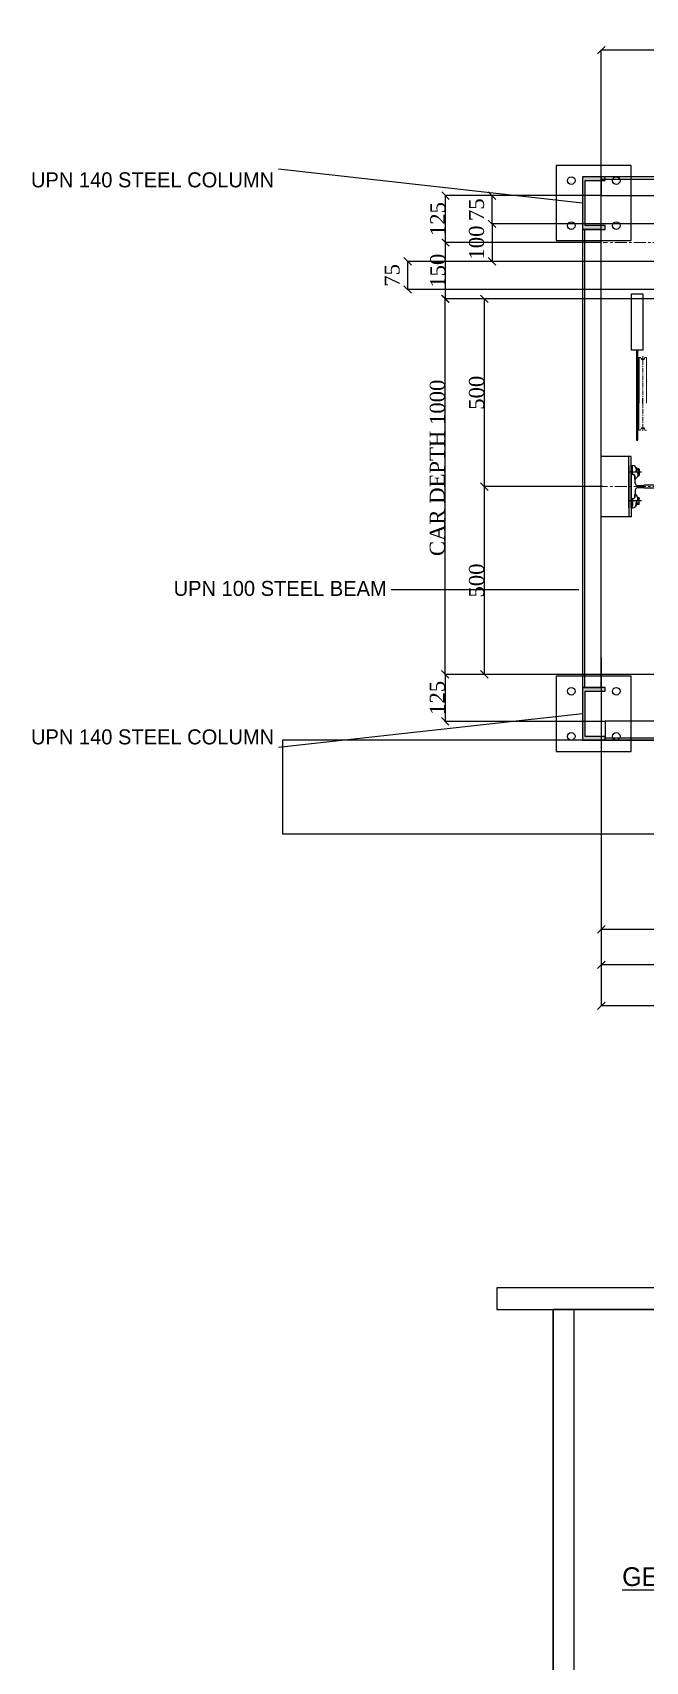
# Model space of a CAD drawing. Header units: millimetres. Extents: x -60342 to 1024385, y -25305 to 32879.
# Drawn here: x 123 to 1756, y -4457 to -119 of the extents above; entities that cross this region are included whole.
import ezdxf

# ---------------------------------------------------------------- set-up
doc = ezdxf.new("R2010")
doc.units = ezdxf.units.MM
doc.linetypes.add('CENTER', pattern=[50.8, 31.75, -6.35, 6.35, -6.35])
doc.layers.add('CL', color=2, linetype='CENTER', lineweight=0)
for name, color, linetype in [('PDF_0', 7, 'Continuous'), ('PDF_gide rail', 7, 'Continuous'), ('Steel', 7, 'Continuous')]:
    doc.layers.add(name, color=color, linetype=linetype)
doc.styles.add('top', font='cent.shx', dxfattribs={"height": 40})
doc.dimstyles.new('top', dxfattribs={"dimtxt": 35, "dimasz": 20, "dimexe": 1.25, "dimexo": 0.625, "dimtad": 1, "dimtxsty": 'top', "dimblk": 'OBLIQUE', "dimcen": 2.5, "dimadec": 0, "dimazin": 0, "dimtfac": 1, "dimtmove": 0, "dimatfit": 3, "dimldrblk": 'OBLIQUE', "dimfxl": 1, "dimarcsym": 0})

# ---------------------------------------------------------------- blocks, each defined once
blk = doc.blocks.new('_Oblique')
at = {"color": 0, "linetype": 'ByBlock', "lineweight": -2}
blk.add_line((-0.5, -0.5), (0.5, 0.5), dxfattribs=at)
blk = doc.blocks.new('*D6')
at = {"color": 0, "lineweight": -2, "transparency": 16777216}
for p, q in [((1638.7, -677.9), (1638.7, -165)), ((2018.7, -166.3), (1638.7, -166.3)), ((2018.7, -642.3), (2018.7, -165))]:
    blk.add_line(p, q, dxfattribs=at)
at = {"layer": 'Defpoints', "color": 0, "transparency": 16777216}
for p in [(1638.7, -166.3), (2018.7, -643), (1638.7, -678.6)]:
    blk.add_point(p, dxfattribs=at)
at = {"color": 0, "lineweight": -2, "transparency": 16777216, "xscale": 20, "yscale": 20, "zscale": 20, "rotation": 180}
blk.add_blockref('_Oblique', (1638.7, -166.3), dxfattribs=at)
at = {"color": 0, "lineweight": -2, "transparency": 16777216, "xscale": 20, "yscale": 20, "zscale": 20}
blk.add_blockref('_Oblique', (2018.7, -166.3), dxfattribs=at)
at = {"color": 0, "transparency": 16777216, "insert": (1828.7, -145.7), "char_height": 40, "attachment_point": 5, "style": 'top'}
blk.add_mtext('380', dxfattribs=at)
blk = doc.blocks.new('*D12')
at = {"color": 0, "lineweight": -2, "transparency": 16777216}
for p, q in [((1638.7, -1864.2), (1638.7, -2508.5)), ((2138.7, -1927.2), (2138.7, -2508.5)), ((1638.7, -2507.3), (2138.7, -2507.3))]:
    blk.add_line(p, q, dxfattribs=at)
at = {"layer": 'Defpoints', "color": 0, "transparency": 16777216}
for p in [(1638.7, -1863.6), (2138.7, -1926.6), (2138.7, -2507.3)]:
    blk.add_point(p, dxfattribs=at)
at = {"color": 0, "lineweight": -2, "transparency": 16777216, "xscale": 20, "yscale": 20, "zscale": 20, "rotation": 180}
blk.add_blockref('_Oblique', (1638.7, -2507.3), dxfattribs=at)
at = {"color": 0, "lineweight": -2, "transparency": 16777216, "xscale": 20, "yscale": 20, "zscale": 20}
blk.add_blockref('_Oblique', (2138.7, -2507.3), dxfattribs=at)
at = {"color": 0, "transparency": 16777216, "insert": (1838.7, -2486.6), "char_height": 40, "attachment_point": 5, "style": 'top'}
blk.add_mtext('500', dxfattribs=at)
blk = doc.blocks.new('*D13')
at = {"color": 0, "lineweight": -2, "transparency": 16777216}
for p, q in [((1638.7, -1864.2), (1638.7, -2603.3)), ((2538.7, -2023.3), (2538.7, -2603.3)), ((2538.7, -2602.1), (1638.7, -2602.1))]:
    blk.add_line(p, q, dxfattribs=at)
at = {"layer": 'Defpoints', "color": 0, "transparency": 16777216}
for p in [(1638.7, -1863.6), (2538.7, -2022.6), (1638.7, -2602.1)]:
    blk.add_point(p, dxfattribs=at)
at = {"color": 0, "lineweight": -2, "transparency": 16777216, "xscale": 20, "yscale": 20, "zscale": 20, "rotation": 180}
blk.add_blockref('_Oblique', (1638.7, -2602.1), dxfattribs=at)
at = {"color": 0, "lineweight": -2, "transparency": 16777216, "xscale": 20, "yscale": 20, "zscale": 20}
blk.add_blockref('_Oblique', (2538.7, -2602.1), dxfattribs=at)
at = {"color": 0, "transparency": 16777216, "insert": (2088.7, -2581.4), "char_height": 40, "attachment_point": 5, "style": 'top'}
blk.add_mtext('900', dxfattribs=at)
blk = doc.blocks.new('*D27')
at = {"color": 0, "lineweight": -2, "transparency": 16777216}
for p, q in [((1638.7, -1784.7), (1638.7, -2712.3)), ((3438.7, -1864.2), (3438.7, -2712.3)), ((3438.7, -2711.1), (1638.7, -2711.1))]:
    blk.add_line(p, q, dxfattribs=at)
at = {"layer": 'Defpoints', "color": 0, "transparency": 16777216}
for p in [(1638.7, -1784), (3438.7, -1863.6), (1638.7, -2711.1)]:
    blk.add_point(p, dxfattribs=at)
at = {"color": 0, "lineweight": -2, "transparency": 16777216, "xscale": 20, "yscale": 20, "zscale": 20, "rotation": 180}
blk.add_blockref('_Oblique', (1638.7, -2711.1), dxfattribs=at)
at = {"color": 0, "lineweight": -2, "transparency": 16777216, "xscale": 20, "yscale": 20, "zscale": 20}
blk.add_blockref('_Oblique', (3438.7, -2711.1), dxfattribs=at)
at = {"color": 0, "transparency": 16777216, "insert": (2538.7, -2690.5), "char_height": 40, "attachment_point": 5, "style": 'top'}
blk.add_mtext('SHAFT WIDTH 1800', dxfattribs=at)
blk = doc.blocks.new('*D18')
at = {"color": 0, "lineweight": -2, "transparency": 16777216}
for p, q in [((1838, -828.6), (1221.1, -828.6)), ((1222.4, -1828.6), (1222.4, -828.6)), ((1988, -1828.6), (1221.1, -1828.6))]:
    blk.add_line(p, q, dxfattribs=at)
at = {"layer": 'Defpoints', "color": 0, "transparency": 16777216}
for p in [(1222.4, -828.6), (1838.7, -828.6), (1988.7, -1828.6)]:
    blk.add_point(p, dxfattribs=at)
at = {"color": 0, "lineweight": -2, "transparency": 16777216, "xscale": 20, "yscale": 20, "zscale": 20}
for p, rotation in [((1222.4, -828.6), 90), ((1222.4, -1828.6), 270)]:
    blk.add_blockref('_Oblique', p, dxfattribs=dict(at, rotation=rotation))
at = {"color": 0, "transparency": 16777216, "insert": (1201.7, -1278.6), "char_height": 40, "attachment_point": 5, "rotation": 90, "style": 'top'}
blk.add_mtext('CAR DEPTH 1000', dxfattribs=at)
blk = doc.blocks.new('*D28')
at = {"color": 0, "lineweight": -2, "transparency": 16777216}
for p, q in [((1643, -1328.6), (1325.7, -1328.6)), ((1327, -1828.6), (1327, -1328.6)), ((1443, -1828.6), (1325.7, -1828.6))]:
    blk.add_line(p, q, dxfattribs=at)
at = {"layer": 'Defpoints', "color": 0, "transparency": 16777216}
for p in [(1327, -1328.6), (1643.7, -1328.6), (1443.7, -1828.6)]:
    blk.add_point(p, dxfattribs=at)
at = {"color": 0, "lineweight": -2, "transparency": 16777216, "xscale": 20, "yscale": 20, "zscale": 20}
for p, rotation in [((1327, -1328.6), 90), ((1327, -1828.6), 270)]:
    blk.add_blockref('_Oblique', p, dxfattribs=dict(at, rotation=rotation))
at = {"color": 0, "transparency": 16777216, "insert": (1306.3, -1578.6), "char_height": 40, "attachment_point": 5, "rotation": 90, "style": 'top'}
blk.add_mtext('500', dxfattribs=at)
blk = doc.blocks.new('*D19')
at = {"color": 0, "lineweight": -2, "transparency": 16777216}
for p, q in [((1443, -828.6), (1325.7, -828.6)), ((1327, -1328.6), (1327, -828.6)), ((1443, -1328.6), (1325.7, -1328.6))]:
    blk.add_line(p, q, dxfattribs=at)
at = {"layer": 'Defpoints', "color": 0, "transparency": 16777216}
for p in [(1327, -828.6), (1443.7, -828.6), (1443.7, -1328.6)]:
    blk.add_point(p, dxfattribs=at)
at = {"color": 0, "lineweight": -2, "transparency": 16777216, "xscale": 20, "yscale": 20, "zscale": 20}
for p, rotation in [((1327, -828.6), 90), ((1327, -1328.6), 270)]:
    blk.add_blockref('_Oblique', p, dxfattribs=dict(at, rotation=rotation))
at = {"color": 0, "transparency": 16777216, "insert": (1306.3, -1078.6), "char_height": 40, "attachment_point": 5, "rotation": 90, "style": 'top'}
blk.add_mtext('500', dxfattribs=at)
blk = doc.blocks.new('*D20')
at = {"color": 0, "lineweight": -2, "transparency": 16777216}
for p, q in [((1638, -553.6), (1222.4, -553.6)), ((1223.6, -678.6), (1223.6, -553.6)), ((1638, -678.6), (1222.4, -678.6))]:
    blk.add_line(p, q, dxfattribs=at)
at = {"layer": 'Defpoints', "color": 0, "transparency": 16777216}
for p in [(1223.6, -553.6), (1638.7, -553.6), (1638.7, -678.6)]:
    blk.add_point(p, dxfattribs=at)
at = {"color": 0, "lineweight": -2, "transparency": 16777216, "xscale": 20, "yscale": 20, "zscale": 20}
for p, rotation in [((1223.6, -553.6), 90), ((1223.6, -678.6), 270)]:
    blk.add_blockref('_Oblique', p, dxfattribs=dict(at, rotation=rotation))
at = {"color": 0, "transparency": 16777216, "insert": (1203, -616.1), "char_height": 40, "attachment_point": 5, "rotation": 90, "style": 'top'}
blk.add_mtext('125', dxfattribs=at)
blk = doc.blocks.new('*D22')
at = {"color": 0, "lineweight": -2, "transparency": 16777216}
for p, q in [((1277.8, -678.6), (1222.4, -678.6)), ((1223.6, -828.6), (1223.6, -678.6)), ((1838, -828.6), (1222.4, -828.6))]:
    blk.add_line(p, q, dxfattribs=at)
at = {"layer": 'Defpoints', "color": 0, "transparency": 16777216}
for p in [(1223.6, -678.6), (1278.4, -678.6), (1838.7, -828.6)]:
    blk.add_point(p, dxfattribs=at)
at = {"color": 0, "lineweight": -2, "transparency": 16777216, "xscale": 20, "yscale": 20, "zscale": 20}
for p, rotation in [((1223.6, -678.6), 90), ((1223.6, -828.6), 270)]:
    blk.add_blockref('_Oblique', p, dxfattribs=dict(at, rotation=rotation))
at = {"color": 0, "transparency": 16777216, "insert": (1203, -753.6), "char_height": 40, "attachment_point": 5, "rotation": 90, "style": 'top'}
blk.add_mtext('150', dxfattribs=at)
blk = doc.blocks.new('*D31')
at = {"color": 0, "lineweight": -2, "transparency": 16777216}
for p, q in [((2038, -628.6), (1346.3, -628.6)), ((1347.6, -628.6), (1347.6, -728.6)), ((2038, -728.6), (1346.3, -728.6))]:
    blk.add_line(p, q, dxfattribs=at)
at = {"layer": 'Defpoints', "color": 0, "transparency": 16777216}
for p in [(2038.7, -628.6), (1347.6, -728.6), (2038.7, -728.6)]:
    blk.add_point(p, dxfattribs=at)
at = {"color": 0, "lineweight": -2, "transparency": 16777216, "xscale": 20, "yscale": 20, "zscale": 20}
for p, rotation in [((1347.6, -628.6), 90), ((1347.6, -728.6), 270)]:
    blk.add_blockref('_Oblique', p, dxfattribs=dict(at, rotation=rotation))
at = {"color": 0, "transparency": 16777216, "insert": (1306.3, -678.6), "char_height": 40, "attachment_point": 5, "rotation": 90, "style": 'top'}
blk.add_mtext('100', dxfattribs=at)
blk = doc.blocks.new('*D32')
at = {"color": 0, "lineweight": -2, "transparency": 16777216}
for p, q in [((2038, -728.6), (1121.3, -728.6)), ((1122.6, -728.6), (1122.6, -803.6)), ((1813, -803.6), (1121.3, -803.6))]:
    blk.add_line(p, q, dxfattribs=at)
at = {"layer": 'Defpoints', "color": 0, "transparency": 16777216}
for p in [(2038.7, -728.6), (1122.6, -803.6), (1813.7, -803.6)]:
    blk.add_point(p, dxfattribs=at)
at = {"color": 0, "lineweight": -2, "transparency": 16777216, "xscale": 20, "yscale": 20, "zscale": 20}
for p, rotation in [((1122.6, -728.6), 90), ((1122.6, -803.6), 270)]:
    blk.add_blockref('_Oblique', p, dxfattribs=dict(at, rotation=rotation))
at = {"color": 0, "transparency": 16777216, "insert": (1081.3, -766.1), "char_height": 40, "attachment_point": 5, "rotation": 90, "style": 'top'}
blk.add_mtext('75', dxfattribs=at)
blk = doc.blocks.new('*D23')
at = {"color": 0, "lineweight": -2, "transparency": 16777216}
for p, q in [((1347.6, -628.6), (1347.6, -553.6)), ((1348.2, -553.6), (1348.8, -553.6)), ((1348.2, -628.6), (1348.8, -628.6))]:
    blk.add_line(p, q, dxfattribs=at)
at = {"layer": 'Defpoints', "color": 0, "transparency": 16777216}
for p in [(1347.6, -553.6), (1347.6, -553.6), (1347.6, -628.6)]:
    blk.add_point(p, dxfattribs=at)
at = {"color": 0, "lineweight": -2, "transparency": 16777216, "xscale": 20, "yscale": 20, "zscale": 20}
for p, rotation in [((1347.6, -553.6), 90), ((1347.6, -628.6), 270)]:
    blk.add_blockref('_Oblique', p, dxfattribs=dict(at, rotation=rotation))
at = {"color": 0, "transparency": 16777216, "insert": (1306.3, -591.1), "char_height": 40, "attachment_point": 5, "rotation": 90, "style": 'top'}
blk.add_mtext('75', dxfattribs=at)
blk = doc.blocks.new('*D33')
at = {"color": 0, "lineweight": -2, "transparency": 16777216}
for p, q in [((1443, -1828.6), (1221.1, -1828.6)), ((1222.4, -1828.6), (1222.4, -1953.6)), ((1649.9, -1953.6), (1221.1, -1953.6))]:
    blk.add_line(p, q, dxfattribs=at)
at = {"layer": 'Defpoints', "color": 0, "transparency": 16777216}
for p in [(1443.7, -1828.6), (1222.4, -1953.6), (1650.5, -1953.6)]:
    blk.add_point(p, dxfattribs=at)
at = {"color": 0, "lineweight": -2, "transparency": 16777216, "xscale": 20, "yscale": 20, "zscale": 20}
for p, rotation in [((1222.4, -1828.6), 90), ((1222.4, -1953.6), 270)]:
    blk.add_blockref('_Oblique', p, dxfattribs=dict(at, rotation=rotation))
at = {"color": 0, "transparency": 16777216, "insert": (1201.7, -1891.1), "char_height": 40, "attachment_point": 5, "rotation": 90, "style": 'top'}
blk.add_mtext('125', dxfattribs=at)

msp = doc.modelspace()

# ---------------------------------------------------------------- hatches: boundary and pattern name
at = {"layer": 'Steel'}
for points in [[(1588.667, -643.551), (1648.667, -643.551), (1648.667, -633.551), (1595.667, -633.551), (1595.667, -513.551), (1648.667, -513.551), (1648.667, -503.551), (1588.667, -503.551)], [(1588.667, -2003.551), (1648.667, -2003.551), (1648.667, -1993.551), (1595.667, -1993.551), (1595.667, -1873.551), (1648.667, -1873.551), (1648.667, -1863.551), (1588.667, -1863.551)]]:
    msp.add_hatch(color=256, dxfattribs=at).paths.add_polyline_path(points, flags=0)

# ---------------------------------------------------------------- linework, layer by layer
for p, q in [((1738.803, -984.413), (1738.803, -1106.078)), ((1749.337, -1106.078), (1749.337, -1092.752)), ((1718.667, -1248.551), (1638.667, -1248.551)), ((1718.667, -1296.051), (1718.667, -1361.051)), ((1718.667, -1408.551), (1638.667, -1408.551))]:
    msp.add_line(p, q)
for points in [[(1749.363, -964.835), (1719.363, -964.835), (1719.363, -814.835), (1749.363, -814.835)], [(1736.356, -964.835), (1732.371, -964.835), (1732.376, -1204.465), (1736.36, -1204.465)], [(788.667, -2253.551), (4288.667, -2253.551), (4288.667, -2003.551), (788.667, -2003.551)], [(1360.255, -3519.615), (3360.255, -3519.615), (3360.255, -3462.022), (1360.255, -3462.022)], [(1510.255, -5467.863), (3190.995, -5467.863), (3190.995, -3519.615), (1510.255, -3519.615)], [(1510.255, -3519.615), (1565.558, -3519.615), (1565.558, -5331.167), (1510.255, -5331.167)]]:
    msp.add_lwpolyline(points, close=True)
at = {"color": 7, "linetype": 'Continuous', "lineweight": 20, "true_color": 0x000007}
for points in [[(1738.803, -984.413), (1743.017, -984.413), (1744.597, -988.1)], [(1749.337, -981.253), (1749.337, -988.626), (1745.65, -988.626)], [(1749.337, -991.26), (1749.337, -988.626), (1749.337, -988.626)], [(1752.497, -988.626), (1749.337, -988.626), (1749.337, -988.626)], [(1749.337, -1004.954), (1749.337, -991.26), (1749.337, -991.26)], [(1754.077, -988.1), (1755.131, -984.413), (1758.817, -984.413), (1758.817, -1106.078)], [(1749.337, -1010.221), (1749.337, -1007.587), (1749.337, -1007.587)], [(1749.337, -1024.968), (1749.337, -1012.854), (1749.337, -1012.854)], [(1749.337, -1030.235), (1749.337, -1027.601), (1749.337, -1027.601)], [(1749.337, -1044.982), (1749.337, -1032.868), (1749.337, -1032.868)], [(1749.337, -1050.249), (1749.337, -1047.616), (1749.337, -1047.616)], [(1749.337, -1064.996), (1749.337, -1052.356), (1749.337, -1052.356)], [(1749.337, -1070.263), (1749.337, -1067.63), (1749.337, -1067.63)], [(1749.337, -1085.011), (1749.337, -1072.897), (1749.337, -1072.897)], [(1738.803, -1178.234), (1738.803, -1106.078), (1738.803, -1106.078)], [(1749.337, -1090.277), (1749.337, -1087.644), (1749.337, -1087.644)], [(1749.337, -1115.032), (1749.337, -1106.078), (1749.337, -1106.078)], [(1749.337, -1119.772), (1749.337, -1117.139), (1749.337, -1117.139)], [(1749.337, -1134.519), (1749.337, -1122.405), (1749.337, -1122.405)], [(1749.337, -1139.786), (1749.337, -1137.679), (1749.337, -1137.679)], [(1749.337, -1155.06), (1749.337, -1142.42), (1749.337, -1142.42)], [(1749.337, -1159.8), (1749.337, -1157.167), (1749.337, -1157.167)], [(1749.337, -1171.388), (1749.337, -1162.434), (1749.337, -1162.434)], [(1744.597, -1174.548), (1743.017, -1178.234), (1738.803, -1178.234)], [(1749.337, -1171.388), (1749.337, -1174.021), (1745.65, -1174.021)], [(1752.497, -1174.021), (1749.337, -1174.021), (1749.337, -1180.341)], [(1758.817, -1178.234), (1755.131, -1178.234), (1754.077, -1174.548)]]:
    msp.add_lwpolyline(points, dxfattribs=at)
for points in [[(1749.337, -991.26), (1747.23, -991.26), (1745.124, -989.68), (1744.597, -987.573)], [(1754.077, -987.573), (1753.551, -989.68), (1751.444, -991.26), (1749.337, -991.26)], [(1744.597, -1174.021), (1745.124, -1171.914), (1747.23, -1170.861), (1749.337, -1170.861)], [(1749.337, -1170.861), (1751.444, -1170.861), (1753.551, -1171.914), (1754.077, -1174.021)]]:
    msp.add_open_spline(points, degree=3, dxfattribs=at)
at = {"color": 7, "linetype": 'Continuous', "lineweight": 20}
msp.add_open_spline([(1749.337, -1170.861), (1751.444, -1170.861), (1753.551, -1171.914), (1754.077, -1174.021)], degree=3, dxfattribs=at)
at = {"layer": 'CL'}
for p, q in [((3433.667, -678.551), (1643.667, -678.551)), ((3433.667, -1328.551), (1643.667, -1328.551))]:
    msp.add_line(p, q, dxfattribs=at)
at = {"layer": 'PDF_0', "lineweight": 25}
for points in [[(1712.175, -1385.139), (1712.175, -1248.551)], [(1718.667, -1385.139), (1718.667, -1248.551)], [(1712.437, -1290.305), (1711.399, -1290.305)], [(1712.175, -1271.963), (1712.175, -1385.139)], [(1712.175, -1385.139), (1712.175, -1271.963)], [(1712.175, -1271.963), (1712.175, -1385.139)], [(1712.175, -1271.963), (1712.175, -1408.551)], [(1719.705, -1290.305), (1713.064, -1290.305)], [(1718.667, -1271.963), (1718.667, -1385.139)], [(1718.667, -1271.963), (1722.473, -1271.963)], [(1718.667, -1271.963), (1718.667, -1408.551)], [(1720.051, -1274.731), (1718.667, -1274.731)], [(1721.089, -1290.305), (1720.397, -1290.305)], [(1721.435, -1271.963), (1721.435, -1271.963)], [(1728.703, -1290.305), (1721.781, -1290.305)], [(1722.127, -1295.15), (1722.127, -1276.808)], [(1725.934, -1296.534), (1724.55, -1296.534), (1722.703, -1296.375)], [(1727.777, -1299.377), (1728.146, -1306.563)], [(1730.087, -1290.305), (1729.049, -1290.305)], [(1737.355, -1290.305), (1730.433, -1290.305)], [(1731.471, -1281.307), (1731.471, -1285.46)], [(1738.739, -1280.961), (1732.164, -1280.961)], [(1735.97, -1296.188), (1738.739, -1296.188)], [(1738.739, -1290.305), (1737.701, -1290.305)], [(1746.007, -1290.305), (1739.085, -1290.305)], [(1739.416, -1282.833), (1739.416, -1298.06)], [(1728.011, -1306.57), (1728.011, -1306.57)], [(1712.437, -1366.797), (1711.399, -1366.797)], [(1719.705, -1366.797), (1713.064, -1366.797)], [(1720.051, -1382.37), (1718.667, -1382.37)], [(1718.667, -1385.139), (1722.473, -1385.139)], [(1721.089, -1366.797), (1720.397, -1366.797)], [(1721.435, -1385.139), (1721.435, -1385.139)], [(1728.703, -1366.797), (1721.781, -1366.797)], [(1722.127, -1361.952), (1722.127, -1380.294)], [(1727.777, -1357.725), (1728.146, -1350.538)], [(1728.011, -1350.531), (1728.011, -1350.531)], [(1730.087, -1366.797), (1729.049, -1366.797)], [(1737.355, -1366.797), (1730.433, -1366.797)], [(1731.471, -1375.795), (1731.471, -1371.642)], [(1738.739, -1376.141), (1732.164, -1376.141)], [(1735.97, -1360.913), (1738.739, -1360.913)], [(1738.739, -1366.797), (1737.701, -1366.797)], [(1746.007, -1366.797), (1739.085, -1366.797)], [(1739.416, -1374.269), (1739.416, -1359.041)]]:
    msp.add_lwpolyline(points, dxfattribs=at)
for points in [[(1732.172, -1287.187, -0.4769017), (1730.07, -1307.357, -0.14500939), (1729.222, -1307.609)], [(1730.779, -1277.5), (1732.164, -1277.5), (1732.164, -1287.19, -0.19879356), (1731.472, -1285.633)], [(1738.741, -1281.243, -0.42555746), (1738.739, -1284.422), (1732.164, -1284.422)], [(1735.624, -1299.649), (1738.739, -1299.649, 0.42555746), (1738.741, -1296.471)], [(1732.172, -1369.914, 0.4769017), (1730.07, -1349.744, 0.14500939), (1729.222, -1349.493)], [(1730.779, -1379.601), (1732.164, -1379.601), (1732.164, -1369.911, 0.19879356), (1731.472, -1371.469)], [(1738.741, -1375.858, 0.42555746), (1738.739, -1372.68), (1732.164, -1372.68)], [(1735.624, -1357.453), (1738.739, -1357.453, -0.42555746), (1738.741, -1360.631)]]:
    msp.add_lwpolyline(points, format="xyb", dxfattribs=at)
for centre, radius, start, end in [((1719.959, -1276.9), 2.171, 2.434631, 87.565369), ((1723.331, -1295.332), 1.217, 171.37106, 238.964463), ((1721.658, -1281.746), 9.817, 1.552295, 85.235699), ((1725.414, -1298.983), 2.503, 19.297379, 78.009648), ((1715.726, -1290.478), 23.705, 345.750386, 14.249614), ((1729.263, -1306.49), 1.119, 183.74321, 267.900618), ((1719.959, -1380.201), 2.171, 272.434631, 357.565369), ((1723.331, -1361.769), 1.217, 121.035537, 188.62894), ((1721.658, -1375.356), 9.817, 274.764301, 358.447705), ((1729.263, -1350.611), 1.119, 92.099382, 176.25679), ((1715.726, -1366.624), 23.705, 345.750386, 14.249614)]:
    msp.add_arc(centre, radius, start, end, dxfattribs=at)
at = {"layer": 'PDF_gide rail', "lineweight": 25}
for points in [[(1724.56, -1360.577), (1718.667, -1361.051), (1718.667, -1296.051), (1718.667, -1296.051)], [(1724.56, -1296.525), (1718.667, -1296.051), (1718.667, -1361.051), (1718.667, -1361.051)], [(1728.846, -1320.163), (1727.777, -1298.155)], [(1728.846, -1336.939), (1727.777, -1357.725)], [(1734.243, -1325.551), (1753.395, -1325.551), (1753.395, -1324.051), (1788.667, -1324.051), (1788.667, -1333.051), (1753.395, -1333.051), (1753.395, -1331.551), (1734.243, -1331.551)]]:
    msp.add_lwpolyline(points, dxfattribs=at)
for centre, radius, start, end in [((1723.884, -1300.527), 4.059, 16.461538, 80.409321), ((1736.247, -1318.146), 7.671, 195.2431, 254.857488), ((1736.247, -1338.956), 7.671, 105.142512, 164.7569), ((1723.884, -1356.575), 4.059, 279.590679, 343.538462), ((1723.884, -1356.575), 4.059, 279.590679, 343.538462)]:
    msp.add_arc(centre, radius, start, end, dxfattribs=at)
at = {"layer": 'Steel'}
for p, q in [((1588.667, -573.551), (778.667, -483.551)), ((1638.667, -509.551), (3428.667, -509.551)), ((1594.667, -1863.551), (1594.667, -643.551)), ((1578.667, -1603.551), (1078.667, -1603.551)), ((1588.667, -1933.551), (778.667, -2023.551)), ((1648.667, -1997.551), (3428.667, -1997.551))]:
    msp.add_line(p, q, dxfattribs=at)
for points in [[(1518.667, -673.551), (1718.667, -673.551), (1718.667, -473.551), (1518.667, -473.551)], [(1588.667, -643.551), (1648.667, -643.551), (1648.667, -633.551), (1595.667, -633.551), (1595.667, -513.551), (1648.667, -513.551), (1648.667, -503.551), (1588.667, -503.551)], [(1638.667, -553.551), (3428.667, -553.551), (3428.667, -503.551), (1638.667, -503.551)], [(1588.667, -1863.551), (1638.667, -1863.551), (1638.667, -643.551), (1588.667, -643.551)], [(1518.667, -2033.551), (1718.667, -2033.551), (1718.667, -1833.551), (1518.667, -1833.551)], [(1588.667, -2003.551), (1648.667, -2003.551), (1648.667, -1993.551), (1595.667, -1993.551), (1595.667, -1873.551), (1648.667, -1873.551), (1648.667, -1863.551), (1588.667, -1863.551)], [(1648.667, -2003.551), (3481.667, -2003.551), (3481.667, -1953.551), (1648.667, -1953.551)]]:
    msp.add_lwpolyline(points, close=True, dxfattribs=at)
for centre in [(1558.667, -513.551), (1678.667, -513.551), (1558.667, -633.551), (1678.667, -633.551), (1558.667, -1873.551), (1678.667, -1873.551), (1558.667, -1993.551), (1678.667, -1993.551)]:
    msp.add_circle(centre, 10, dxfattribs=at)

# ---------------------------------------------------------------- texts
at = {"ltscale": 4, "insert": (1694.256, -4206.328), "char_height": 50, "attachment_point": 1}
msp.add_mtext_dynamic_manual_height_columns('{\\Fcadnw-1|c0;\\LGEAR BOX MACHINE 12 H.P.}', width=2211.04972, gutter_width=200, heights=[111.151], dxfattribs=at)
at = {"layer": 'Steel', "char_height": 40}
for s, insert, attachment_point in [('UPN 140 STEEL COLUMN', (766.667, -491.551), 3), ('UPN 100 STEEL BEAM', (1066.667, -1579.551), 3), ('UPN 140 STEEL COLUMN', (766.667, -2015.551), 9)]:
    msp.add_mtext(s, dxfattribs=dict(at, insert=insert, attachment_point=attachment_point))

# ---------------------------------------------------------------- dimensions: what is measured, and where the dimension line sits
for base, p1, p2, picture, middle in [((1638.667, -166.284), (2018.667, -642.953), (1638.667, -678.551), '*D6', (1828.667, -166.284)), ((2138.667, -2507.262), (1638.667, -1863.551), (2138.667, -1926.592), '*D12', (1838.667, -2507.262)), ((1638.667, -2602.07), (2538.667, -2022.628), (1638.667, -1863.551), '*D13', (2088.667, -2602.07))]:
    dim = msp.add_linear_dim(base=base, p1=p1, p2=p2, dimstyle='top')
    dim.commit()
    dim.dimension.update_dxf_attribs({"geometry": picture, "text_midpoint": middle, "dimtype": 160})
for base, p1, p2, picture, middle in [((1223.61, -553.551), (1638.667, -678.551), (1638.667, -553.551), '*D20', (1223.61, -616.051)), ((1326.952, -828.551), (1443.667, -1328.551), (1443.667, -828.551), '*D19', (1326.952, -1078.551)), ((1326.952, -1328.551), (1443.667, -1828.551), (1643.667, -1328.551), '*D28', (1326.952, -1578.551)), ((1222.36, -1953.551), (1443.667, -1828.551), (1650.478, -1953.551), '*D33', (1222.36, -1891.051))]:
    dim = msp.add_linear_dim(base=base, p1=p1, p2=p2, angle=90, dimstyle='top')
    dim.commit()
    dim.dimension.update_dxf_attribs({"geometry": picture, "text_midpoint": middle, "dimtype": 160})
for base, p1, p2, picture, middle in [((1347.577, -553.551), (1347.577, -628.551), (1347.577, -553.551), '*D23', (1326.952, -591.051)), ((1347.577, -728.551), (2038.667, -628.551), (2038.667, -728.551), '*D31', (1326.952, -678.551)), ((1223.61, -678.551), (1838.667, -828.551), (1278.44, -678.551), '*D22', (1223.61, -753.551)), ((1122.577, -803.551), (2038.667, -728.551), (1813.667, -803.551), '*D32', (1101.952, -766.051))]:
    dim = msp.add_linear_dim(base=base, p1=p1, p2=p2, angle=90, dimstyle='top', override={"dimtmove": 1})
    dim.commit()
    dim.dimension.update_dxf_attribs({"geometry": picture, "text_midpoint": middle, "dimtype": 160})
dim = msp.add_linear_dim(base=(1222.36, -828.551), p1=(1988.667, -1828.551), p2=(1838.667, -828.551), angle=90, text='CAR DEPTH <>', dimstyle='top')
dim.commit()
dim.dimension.update_dxf_attribs({"geometry": '*D18', "text_midpoint": (1222.36, -1278.551), "dimtype": 160})
dim = msp.add_linear_dim(base=(1638.667, -2711.091), p1=(3438.667, -1863.551), p2=(1638.667, -1784.029), text='SHAFT WIDTH <>', dimstyle='top')
dim.commit()
dim.dimension.update_dxf_attribs({"geometry": '*D27', "text_midpoint": (2538.667, -2711.091), "dimtype": 160})

doc.saveas('drawing.dxf')
